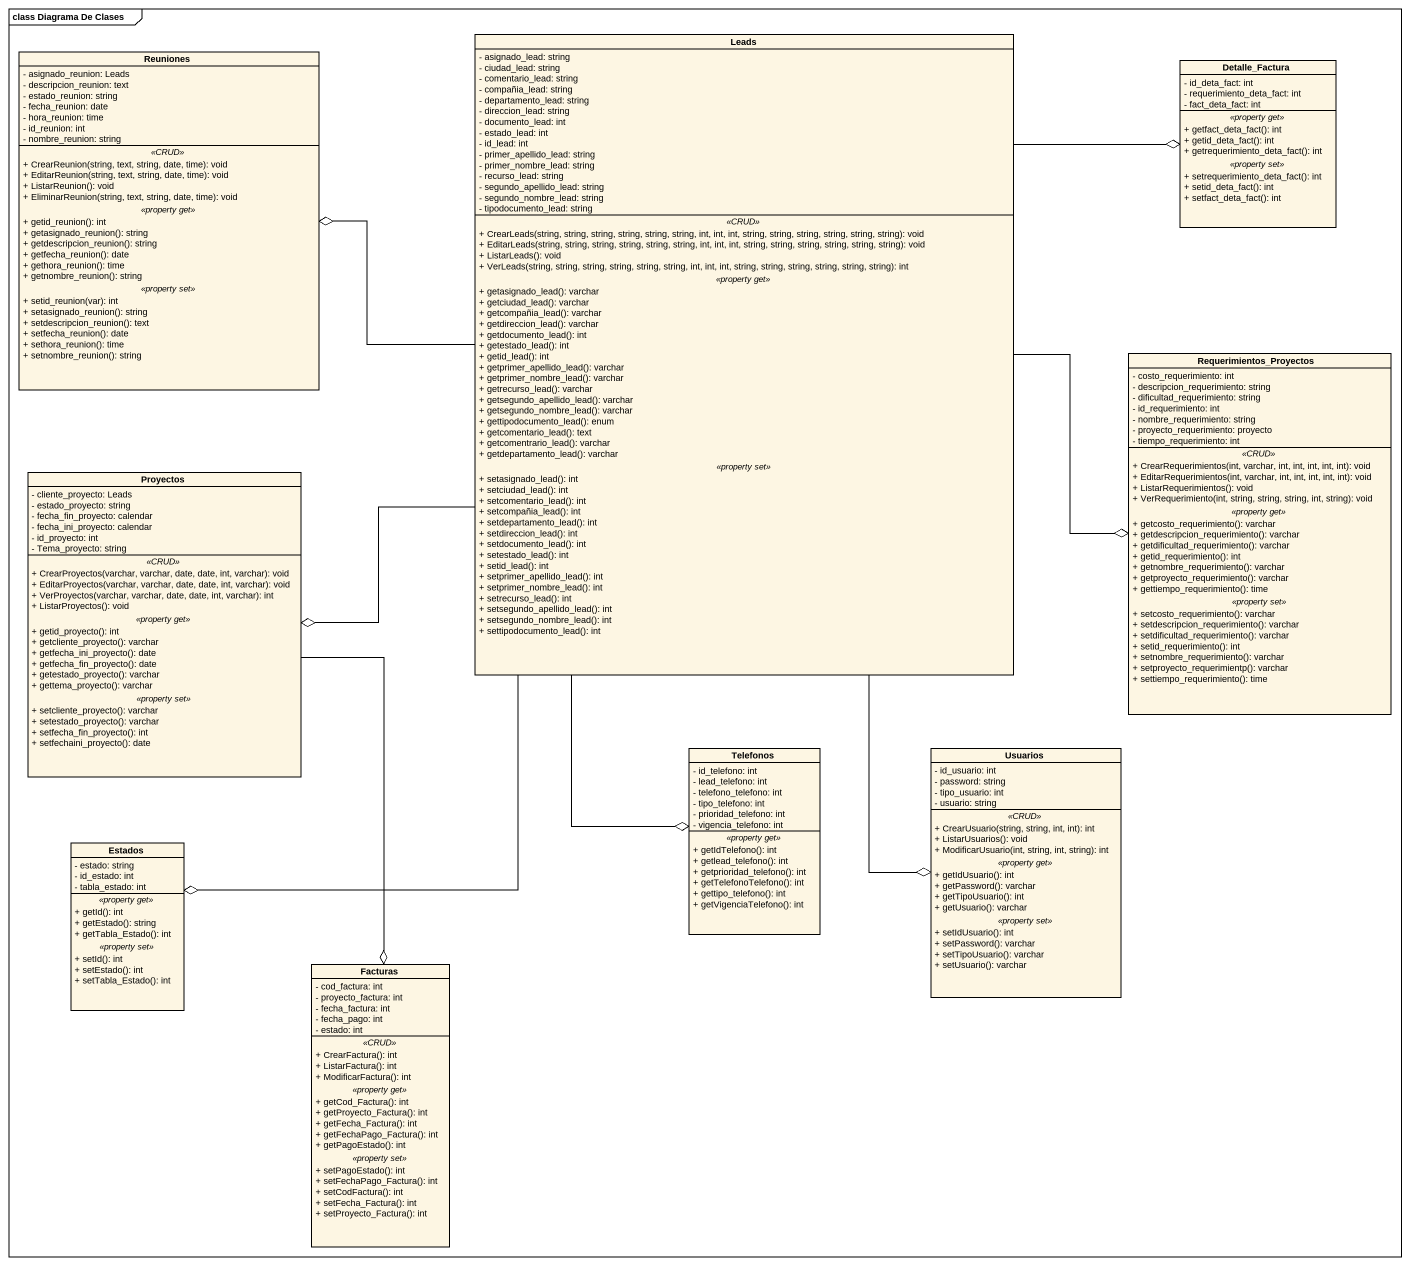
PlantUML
@startuml
mainframe class Diagrama De Clases
hide circle
hide empty members
skinparam classAttributeIconSize 0
class Reuniones {
  - asignado_reunion: Leads
  - descripcion_reunion: text
  - estado_reunion: string
  - fecha_reunion: date
  - hora_reunion: time
  - id_reunion: int
  - nombre_reunion: string
  .. <<CRUD>> ..
  + CrearReunion(string, text, string, date, time): void
  + EditarReunion(string, text, string, date, time): void
  + ListarReunion(): void
  + EliminarReunion(string, text, string, date, time): void
  .. <<property get>> ..
  + getid_reunion(): int
  + getasignado_reunion(): string
  + getdescripcion_reunion(): string
  + getfecha_reunion(): date
  + gethora_reunion(): time
  + getnombre_reunion(): string
  .. <<property set>> ..
  + setid_reunion(var): int
  + setasignado_reunion(): string
  + setdescripcion_reunion(): text
  + setfecha_reunion(): date
  + sethora_reunion(): time
  + setnombre_reunion(): string
}
class Leads {
  - asignado_lead: string
  - ciudad_lead: string
  - comentario_lead: string
  - compañia_lead: string
  - departamento_lead: string
  - direccion_lead: string
  - documento_lead: int
  - estado_lead: int
  - id_lead: int
  - primer_apellido_lead: string
  - primer_nombre_lead: string
  - recurso_lead: string
  - segundo_apellido_lead: string
  - segundo_nombre_lead: string
  - tipodocumento_lead: string
  .. <<CRUD>> ..
  + CrearLeads(string, string, string, string, string, string, int, int, int, string, string, string, string, string, string): void
  + EditarLeads(string, string, string, string, string, string, int, int, int, string, string, string, string, string, string): void
  + ListarLeads(): void
  + VerLeads(string, string, string, string, string, string, int, int, int, string, string, string, string, string, string): int
  .. <<property get>> ..
  + getasignado_lead(): varchar
  + getciudad_lead(): varchar
  + getcompañia_lead(): varchar
  + getdireccion_lead(): varchar
  + getdocumento_lead(): int
  + getestado_lead(): int
  + getid_lead(): int
  + getprimer_apellido_lead(): varchar
  + getprimer_nombre_lead(): varchar
  + getrecurso_lead(): varchar
  + getsegundo_apellido_lead(): varchar
  + getsegundo_nombre_lead(): varchar
  + gettipodocumento_lead(): enum
  + getcomentario_lead(): text
  + getcomentrario_lead(): varchar
  + getdepartamento_lead(): varchar
  .. <<property set>> ..
  + setasignado_lead(): int
  + setciudad_lead(): int
  + setcomentario_lead(): int
  + setcompañia_lead(): int
  + setdepartamento_lead(): int
  + setdireccion_lead(): int
  + setdocumento_lead(): int
  + setestado_lead(): int
  + setid_lead(): int
  + setprimer_apellido_lead(): int
  + setprimer_nombre_lead(): int
  + setrecurso_lead(): int
  + setsegundo_apellido_lead(): int
  + setsegundo_nombre_lead(): int
  + settipodocumento_lead(): int
}
class Detalle_Factura {
  - id_deta_fact: int
  - requerimiento_deta_fact: int
  - fact_deta_fact: int
  .. <<property get>> ..
  + getfact_deta_fact(): int
  + getid_deta_fact(): int
  + getrequerimiento_deta_fact(): int
  .. <<property set>> ..
  + setrequerimiento_deta_fact(): int
  + setid_deta_fact(): int
  + setfact_deta_fact(): int
}
class Requerimientos_Proyectos {
  - costo_requerimiento: int
  - descripcion_requerimiento: string
  - dificultad_requerimiento: string
  - id_requerimiento: int
  - nombre_requerimiento: string
  - proyecto_requerimiento: proyecto
  - tiempo_requerimiento: int
  .. <<CRUD>> ..
  + CrearRequerimientos(int, varchar, int, int, int, int, int): void
  + EditarRequerimientos(int, varchar, int, int, int, int, int): void
  + ListarRequerimientos(): void
  + VerRequerimiento(int, string, string, string, int, string): void
  .. <<property get>> ..
  + getcosto_requerimiento(): varchar
  + getdescripcion_requerimiento(): varchar
  + getdificultad_requerimiento(): varchar
  + getid_requerimiento(): int
  + getnombre_requerimiento(): varchar
  + getproyecto_requerimiento(): varchar
  + gettiempo_requerimiento(): time
  .. <<property set>> ..
  + setcosto_requerimiento(): varchar
  + setdescripcion_requerimiento(): varchar
  + setdificultad_requerimiento(): varchar
  + setid_requerimiento(): int
  + setnombre_requerimiento(): varchar
  + setproyecto_requerimientp(): varchar
  + settiempo_requerimiento(): time
}
class Proyectos {
  - cliente_proyecto: Leads
  - estado_proyecto: string
  - fecha_fin_proyecto: calendar
  - fecha_ini_proyecto: calendar
  - id_proyecto: int
  - Tema_proyecto: string
  .. <<CRUD>> ..
  + CrearProyectos(varchar, varchar, date, date, int, varchar): void
  + EditarProyectos(varchar, varchar, date, date, int, varchar): void
  + VerProyectos(varchar, varchar, date, date, int, varchar): int
  + ListarProyectos(): void
  .. <<property get>> ..
  + getid_proyecto(): int
  + getcliente_proyecto(): varchar
  + getfecha_ini_proyecto(): date
  + getfecha_fin_proyecto(): date
  + getestado_proyecto(): varchar
  + gettema_proyecto(): varchar
  .. <<property set>> ..
  + setcliente_proyecto(): varchar
  + setestado_proyecto(): varchar
  + setfecha_fin_proyecto(): int
  + setfechaini_proyecto(): date
}
class Telefonos {
  - id_telefono: int
  - lead_telefono: int
  - telefono_telefono: int
  - tipo_telefono: int
  - prioridad_telefono: int
  - vigencia_telefono: int
  .. <<property get>> ..
  + getIdTelefono(): int
  + getlead_telefono(): int
  + getprioridad_telefono(): int
  + getTelefonoTelefono(): int
  + gettipo_telefono(): int
  + getVigenciaTelefono(): int
}
class Usuarios {
  - id_usuario: int
  - password: string
  - tipo_usuario: int
  - usuario: string
  .. <<CRUD>> ..
  + CrearUsuario(string, string, int, int): int
  + ListarUsuarios(): void
  + ModificarUsuario(int, string, int, string): int
  .. <<property get>> ..
  + getIdUsuario(): int
  + getPassword(): varchar
  + getTipoUsuario(): int
  + getUsuario(): varchar
  .. <<property set>> ..
  + setIdUsuario(): int
  + setPassword(): varchar
  + setTipoUsuario(): varchar
  + setUsuario(): varchar
}
class Estados {
  - estado: string
  - id_estado: int
  - tabla_estado: int
  .. <<property get>> ..
  + getId(): int
  + getEstado(): string
  + getTabla_Estado(): int
  .. <<property set>> ..
  + setId(): int
  + setEstado(): int
  + setTabla_Estado(): int
}
class Facturas {
  - cod_factura: int
  - proyecto_factura: int
  - fecha_factura: int
  - fecha_pago: int
  - estado: int
  .. <<CRUD>> ..
  + CrearFactura(): int
  + ListarFactura(): int
  + ModificarFactura(): int
  .. <<property get>> ..
  + getCod_Factura(): int
  + getProyecto_Factura(): int
  + getFecha_Factura(): int
  + getFechaPago_Factura(): int
  + getPagoEstado(): int
  .. <<property set>> ..
  + setPagoEstado(): int
  + setFechaPago_Factura(): int
  + setCodFactura(): int
  + setFecha_Factura(): int
  + setProyecto_Factura(): int
}
Leads -left-o Reuniones
Leads -right-o Detalle_Factura
Leads -right-o Requerimientos_Proyectos
Leads -left-o Proyectos
Leads --o Telefonos
Leads --o Usuarios
Leads --o Estados
Proyectos --o Facturas
@enduml
